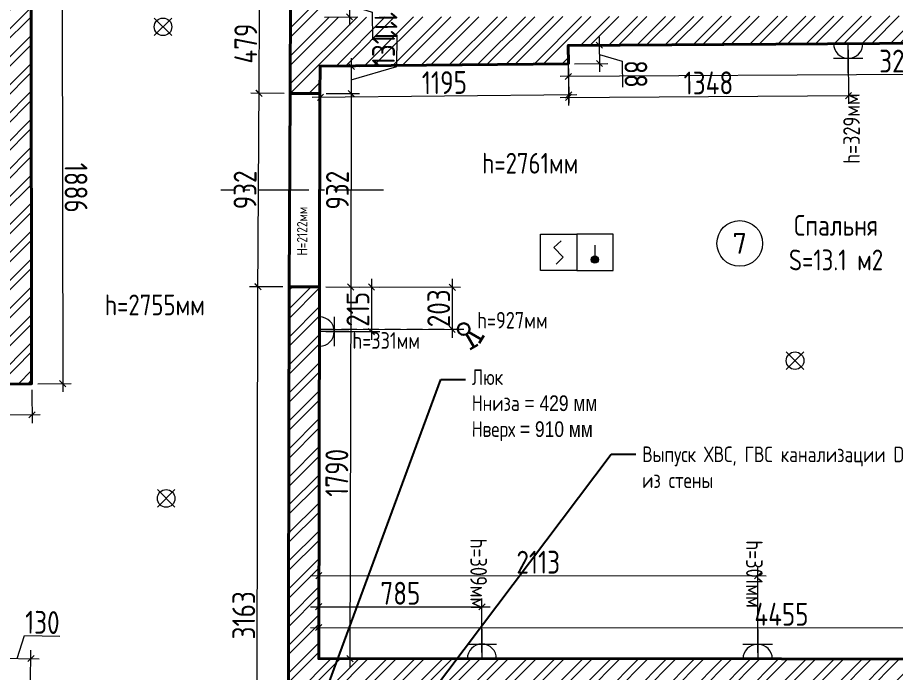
# Model space of a CAD drawing. Header units: millimetres. Extents: x -416788 to 52048, y -598564 to -7233.
# Drawn here: x 28953 to 33179, y -14461 to -11307 of the extents above; entities that cross this region are included whole.
import ezdxf
from ezdxf import colors
from ezdxf.entities.mleader import LeaderData, LeaderLine
from ezdxf.enums import TextEntityAlignment as Align
from ezdxf.math import Vec2, Vec3

# ---------------------------------------------------------------- set-up
doc = ezdxf.new("R2010")
doc.units = ezdxf.units.MM
doc.set_wipeout_variables(frame=1)
doc.linetypes.add('GOST2.303 4', pattern=[7, 5, -2, 0])
doc.linetypes.add('GOST2.303 6', pattern=[12, 8, -1.5, 1, -1.5])
for name, color, linetype, lineweight in [('ВК_Текст', 170, 'Continuous', 0), ('К_Размерная', 3, 'Continuous', 0), ('К_Стены', 1, 'Continuous', 40), ('К_Текст высоты', 7, 'Continuous', 0), ('К_Текст_проемы', 109, 'Continuous', 0), ('К_тонкая', 84, 'Continuous', 13), ('К_штриховка', 84, 'Continuous', 13), ('ОВ_Текст', 41, 'Continuous', 0), ('СЛ_Устройства', 2, 'Continuous', 20), ('ЭО', 250, 'Continuous', 30), ('ЭО_Розетки', 11, 'Continuous', 9), ('ЭО_Текст', 11, 'Continuous', 0)]:
    doc.layers.add(name, color=color, linetype=linetype, lineweight=lineweight)
doc.layers.add('Контур_помещения', color=201, linetype='Continuous', lineweight=15, plot=False)
doc.layers.add('ЭО_метки', color=11, linetype='GOST2.303 4', lineweight=0, plot=False)
doc.styles.add('M 50', font='isocpeur.ttf', dxfattribs={"width": 0.8})
doc.dimstyles.new('M 50', dxfattribs={"dimscale": 0, "dimtxt": 110, "dimasz": 30, "dimexe": 40, "dimexo": 30, "dimgap": 10, "dimtad": 1, "dimdec": 0, "dimrnd": 1, "dimzin": 4, "dimdsep": 46, "dimtxsty": 'M 50', "dimblk": 'OBLIQUE', "dimcen": 50, "dimdle": 40, "dimadec": 0, "dimazin": 1, "dimtfac": 1, "dimtdec": 0, "dimtmove": 1, "dimatfit": 2, "dimfxl": 1, "dimtolj": 1, "dimtzin": 0, "dimlwd": -1, "dimlwe": -1, "dimarcsym": 0})

# ---------------------------------------------------------------- blocks, each defined once
blk = doc.blocks.new('A$C113549C5')
at = {"layer": 'СЛ_Устройства'}
blk.add_lwpolyline([(175, 175), (175, -175), (-175, -175), (-175, 175)], close=True, dxfattribs=at)
at = {"layer": 'СЛ_Устройства', "ltscale": 100}
blk.add_lwpolyline([(26.9, 112), (-45.3, 45.3), (45.3, -45.3), (-24, -114.6)], dxfattribs=at)
blk = doc.blocks.new('A$C48AE236B')
at = {"ltscale": 100}
blk.add_wipeout([(-175, 175), (175, 175), (175, -175), (-175, -175)], dxfattribs=at).dxf.layer = 'СЛ_Устройства'
at = {"layer": 'СЛ_Устройства', "ltscale": 100}
h = blk.add_hatch(color=256, dxfattribs=at)
h.dxf.hatch_style = 1
h.paths.add_polyline_path([(-35, -70, 1), (35, -70, 1)])
for p, q in [((-175, 175), (-175, -175)), ((175, 175), (-175, 175)), ((175, -175), (175, 175)), ((0, 70), (0, -70)), ((-175, -175), (175, -175))]:
    blk.add_line(p, q, dxfattribs=at)
blk.add_circle((0, -70), 35, dxfattribs=at)
blk = doc.blocks.new('A$Cf3fd4786')
at = {"layer": 'ЭО_Розетки', "ltscale": 100}
for p, q in [((-42.4, 42.3), (42.3, -42.4)), ((42.3, 42.3), (-42.4, -42.4))]:
    blk.add_line(p, q, dxfattribs=at)
blk.add_circle((0, 0), 42.3, dxfattribs=at)
blk = doc.blocks.new('_Oblique')
at = {"color": 0, "linetype": 'ByBlock', "lineweight": -2}
blk.add_line((-0.5, -0.5), (0.5, 0.5), dxfattribs=at)
blk = doc.blocks.new('*D30')
at = {"layer": 'Defpoints', "color": 0, "ltscale": 100, "transparency": 16777216}
for p in [(30400.1, -11193.6), (30400.9, -11305), (30550.9, -11304)]:
    blk.add_point(p, dxfattribs=at)
at = {"layer": 'К_Размерная', "color": 0, "ltscale": 100, "transparency": 16777216}
for p, q in [((30549.9, -11152.6), (30551.1, -11344)), ((30430.1, -11193.4), (30590.1, -11192.3)), ((30550.5, -11248.3), (30660.7, -11280.6)), ((30660.7, -11280.6), (30661.6, -11415)), ((30430.9, -11304.8), (30590.9, -11303.8))]:
    blk.add_line(p, q, dxfattribs=at)
at = {"layer": 'К_Размерная', "color": 0, "ltscale": 100, "transparency": 16777216, "xscale": 30, "yscale": 30, "zscale": 30}
for p, rotation in [((30550.1, -11192.6), 90.38012937732472), ((30550.9, -11304), 270.3801293773247)]:
    blk.add_blockref('_Oblique', p, dxfattribs=dict(at, rotation=rotation))
at = {"layer": 'К_Размерная', "color": 0, "ltscale": 100, "transparency": 16777216, "insert": (30726.2, -11347.3), "char_height": 110, "attachment_point": 5, "rotation": 270.3801, "style": 'M 50'}
blk.add_mtext('\\A1;111', dxfattribs=at)
blk = doc.blocks.new('*D35')
at = {"layer": 'Defpoints', "color": 0, "ltscale": 100, "transparency": 16777216}
for p in [(31603.8, -11441.2), (34852, -11421.5), (31604.7, -11591.2)]:
    blk.add_point(p, dxfattribs=at)
at = {"layer": 'К_Размерная', "color": 0, "ltscale": 100, "transparency": 16777216}
for p, q in [((34852.2, -11451.5), (34853.1, -11611.5)), ((31604, -11471.2), (31605, -11631.2)), ((34892.9, -11571.3), (31564.7, -11591.4))]:
    blk.add_line(p, q, dxfattribs=at)
at = {"layer": 'К_Размерная', "color": 0, "ltscale": 100, "transparency": 16777216, "xscale": 30, "yscale": 30, "zscale": 30}
for p, rotation in [((31604.7, -11591.2), 180.3470067028111), ((34852.9, -11571.5), 0.3470067028110613)]:
    blk.add_blockref('_Oblique', p, dxfattribs=dict(at, rotation=rotation))
at = {"layer": 'К_Размерная', "color": 0, "ltscale": 100, "transparency": 16777216, "insert": (33228.4, -11516.4), "char_height": 110, "attachment_point": 5, "rotation": 0.347, "style": 'M 50'}
blk.add_mtext('\\A1;3248', dxfattribs=at)
blk = doc.blocks.new('*D36')
at = {"layer": 'Defpoints', "color": 0, "ltscale": 100, "transparency": 16777216}
for p in [(31603.8, -11441.2), (31604.4, -11529.6), (31754.4, -11528.7)]:
    blk.add_point(p, dxfattribs=at)
at = {"layer": 'К_Размерная', "color": 0, "ltscale": 100, "transparency": 16777216}
for p, q in [((31753.6, -11400.3), (31754.6, -11568.7)), ((31633.8, -11441), (31793.8, -11440)), ((31754.1, -11484.5), (31864.3, -11516.8)), ((31634.4, -11529.4), (31794.4, -11528.5)), ((31864.3, -11516.8), (31865.1, -11642.4))]:
    blk.add_line(p, q, dxfattribs=at)
at = {"layer": 'К_Размерная', "color": 0, "ltscale": 100, "transparency": 16777216, "xscale": 30, "yscale": 30, "zscale": 30}
for p, rotation in [((31753.8, -11440.3), 90.34700670281198), ((31754.4, -11528.7), 270.3470067028119)]:
    blk.add_blockref('_Oblique', p, dxfattribs=dict(at, rotation=rotation))
at = {"layer": 'К_Размерная', "color": 0, "ltscale": 100, "transparency": 16777216, "insert": (31929.7, -11579.2), "char_height": 110, "attachment_point": 5, "rotation": 270.347, "style": 'M 50'}
blk.add_mtext('\\A1;88', dxfattribs=at)
blk = doc.blocks.new('*D37')
at = {"layer": 'Defpoints', "color": 0, "ltscale": 100, "transparency": 16777216}
for p in [(31604.4, -11529.6), (30409.4, -11541.3), (30410.9, -11691.3)]:
    blk.add_point(p, dxfattribs=at)
at = {"layer": 'К_Размерная', "color": 0, "ltscale": 100, "transparency": 16777216}
for p, q in [((30409.7, -11571.3), (30411.3, -11731.3)), ((31604.7, -11559.6), (31606.2, -11719.6)), ((31645.8, -11679.2), (30370.9, -11691.7))]:
    blk.add_line(p, q, dxfattribs=at)
at = {"layer": 'К_Размерная', "color": 0, "ltscale": 100, "transparency": 16777216, "xscale": 30, "yscale": 30, "zscale": 30}
for p, rotation in [((31605.8, -11679.6), 0.5594931546965843), ((30410.9, -11691.3), 180.5594931546966)]:
    blk.add_blockref('_Oblique', p, dxfattribs=dict(at, rotation=rotation))
at = {"layer": 'К_Размерная', "color": 0, "ltscale": 100, "transparency": 16777216, "insert": (31007.7, -11620.5), "char_height": 110, "attachment_point": 5, "rotation": 0.5595, "style": 'M 50'}
blk.add_mtext('\\A1;1195', dxfattribs=at)
blk = doc.blocks.new('*D38')
at = {"layer": 'Defpoints', "color": 0, "ltscale": 100, "transparency": 16777216}
for p in [(30409.4, -11541.3), (30408.7, -11672.4), (30558.7, -11673.2)]:
    blk.add_point(p, dxfattribs=at)
at = {"layer": 'К_Размерная', "color": 0, "ltscale": 100, "transparency": 16777216}
for p, q in [((30779.4, -11542.9), (30780.3, -11390.9)), ((30559.6, -11502.1), (30558.5, -11713.2)), ((30439.4, -11541.5), (30599.4, -11542.4)), ((30559, -11607.7), (30779.4, -11542.9)), ((30438.7, -11672.6), (30598.7, -11673.5))]:
    blk.add_line(p, q, dxfattribs=at)
at = {"layer": 'К_Размерная', "color": 0, "ltscale": 100, "transparency": 16777216, "xscale": 30, "yscale": 30, "zscale": 30}
for p, rotation in [((30559.4, -11542.1), 89.68027219812305), ((30558.7, -11673.2), 269.680272198123)]:
    blk.add_blockref('_Oblique', p, dxfattribs=dict(at, rotation=rotation))
at = {"layer": 'К_Размерная', "color": 0, "ltscale": 100, "transparency": 16777216, "insert": (30714.8, -11466.6), "char_height": 110, "attachment_point": 5, "rotation": 89.6803, "style": 'M 50'}
blk.add_mtext('\\A1;131', dxfattribs=at)
blk = doc.blocks.new('*D39')
at = {"layer": 'Defpoints', "color": 0, "ltscale": 100, "transparency": 16777216}
for p in [(30408.7, -11672.4), (30406.9, -12604.4), (30556.9, -12604.7)]:
    blk.add_point(p, dxfattribs=at)
at = {"layer": 'К_Размерная', "color": 0, "ltscale": 100, "transparency": 16777216}
for p, q in [((30558.8, -11632.7), (30556.8, -12644.7)), ((30438.7, -11672.5), (30598.7, -11672.8)), ((30436.9, -12604.5), (30596.9, -12604.8))]:
    blk.add_line(p, q, dxfattribs=at)
at = {"layer": 'К_Размерная', "color": 0, "ltscale": 100, "transparency": 16777216, "xscale": 30, "yscale": 30, "zscale": 30}
for p, rotation in [((30558.7, -11672.7), 89.89192365010689), ((30556.9, -12604.7), 269.8919236501069)]:
    blk.add_blockref('_Oblique', p, dxfattribs=dict(at, rotation=rotation))
at = {"layer": 'К_Размерная', "color": 0, "ltscale": 100, "transparency": 16777216, "insert": (30492.8, -12138.6), "char_height": 110, "attachment_point": 5, "rotation": 89.8919, "style": 'M 50'}
blk.add_mtext('\\A1;932', dxfattribs=at)
blk = doc.blocks.new('*D40')
at = {"layer": 'Defpoints', "color": 0, "ltscale": 100, "transparency": 16777216}
for p in [(30406.9, -12604.4), (30402.8, -14394.4), (30552.8, -14394.8)]:
    blk.add_point(p, dxfattribs=at)
at = {"layer": 'К_Размерная', "color": 0, "ltscale": 100, "transparency": 16777216}
for p, q in [((30557, -12564.7), (30552.7, -14434.8)), ((30436.9, -12604.5), (30596.9, -12604.8)), ((30432.8, -14394.5), (30592.8, -14394.9))]:
    blk.add_line(p, q, dxfattribs=at)
at = {"layer": 'К_Размерная', "color": 0, "ltscale": 100, "transparency": 16777216, "xscale": 30, "yscale": 30, "zscale": 30}
for p, rotation in [((30556.9, -12604.7), 89.86674949065315), ((30552.8, -14394.8), 269.8667494906532)]:
    blk.add_blockref('_Oblique', p, dxfattribs=dict(at, rotation=rotation))
at = {"layer": 'К_Размерная', "color": 0, "ltscale": 100, "transparency": 16777216, "insert": (30489.8, -13499.6), "char_height": 110, "attachment_point": 5, "rotation": 89.8667, "style": 'M 50'}
blk.add_mtext('\\A1;1790', dxfattribs=at)
blk = doc.blocks.new('*D41')
at = {"layer": 'Defpoints', "color": 0, "ltscale": 100, "transparency": 16777216}
for p in [(34858, -14247), (30402.8, -14394.4), (34857.9, -14397)]:
    blk.add_point(p, dxfattribs=at)
at = {"layer": 'К_Размерная', "color": 0, "ltscale": 100, "transparency": 16777216}
for p, q in [((30402.8, -14364.4), (30402.9, -14204.4)), ((34857.9, -14367), (34858, -14207)), ((30362.8, -14244.4), (34898, -14247))]:
    blk.add_line(p, q, dxfattribs=at)
at = {"layer": 'К_Размерная', "color": 0, "ltscale": 100, "transparency": 16777216, "xscale": 30, "yscale": 30, "zscale": 30}
for p, rotation in [((30402.8, -14244.4), 179.9669555849289), ((34858, -14247), 359.9669555849289)]:
    blk.add_blockref('_Oblique', p, dxfattribs=dict(at, rotation=rotation))
at = {"layer": 'К_Размерная', "color": 0, "ltscale": 100, "transparency": 16777216, "insert": (32630.5, -14180.7), "char_height": 110, "attachment_point": 5, "rotation": 359.967, "style": 'M 50'}
blk.add_mtext('\\A1;4455', dxfattribs=at)
blk = doc.blocks.new('*D81')
at = {"layer": 'Defpoints', "color": 0, "ltscale": 100, "transparency": 16777216}
for p in [(30115.6, -11671.5), (30265.6, -11672.4), (30260.1, -12604.4)]:
    blk.add_point(p, dxfattribs=at)
at = {"layer": 'К_Размерная', "color": 0, "ltscale": 100, "transparency": 16777216}
for p, q in [((30109.9, -12643.5), (30115.8, -11631.5)), ((30235.6, -11672.2), (30075.6, -11671.3)), ((30230.1, -12604.2), (30070.1, -12603.3))]:
    blk.add_line(p, q, dxfattribs=at)
at = {"layer": 'К_Размерная', "color": 0, "ltscale": 100, "transparency": 16777216, "xscale": 30, "yscale": 30, "zscale": 30}
for p, rotation in [((30115.6, -11671.5), 89.66458794822674), ((30110.1, -12603.5), 269.6645879482267)]:
    blk.add_blockref('_Oblique', p, dxfattribs=dict(at, rotation=rotation))
at = {"layer": 'К_Размерная', "color": 0, "ltscale": 100, "transparency": 16777216, "insert": (30047.8, -12137.1), "char_height": 110, "attachment_point": 5, "rotation": 89.6646, "style": 'M 50'}
blk.add_mtext('\\A1;932', dxfattribs=at)
blk = doc.blocks.new('*D82')
at = {"layer": 'Defpoints', "color": 0, "ltscale": 100, "transparency": 16777216}
for p in [(30117, -11193.1), (30267, -11193.6), (30265.6, -11672.4)]:
    blk.add_point(p, dxfattribs=at)
at = {"layer": 'К_Размерная', "color": 0, "ltscale": 100, "transparency": 16777216}
for p, q in [((30115.5, -11712), (30117.1, -11153.1)), ((30237, -11193.5), (30077, -11193)), ((30235.6, -11672.3), (30075.6, -11671.8))]:
    blk.add_line(p, q, dxfattribs=at)
at = {"layer": 'К_Размерная', "color": 0, "ltscale": 100, "transparency": 16777216, "xscale": 30, "yscale": 30, "zscale": 30}
for p, rotation in [((30117, -11193.1), 89.83142726884117), ((30115.6, -11672), 269.8314272688412)]:
    blk.add_blockref('_Oblique', p, dxfattribs=dict(at, rotation=rotation))
at = {"layer": 'К_Размерная', "color": 0, "ltscale": 100, "transparency": 16777216, "insert": (30051.3, -11432.4), "char_height": 110, "attachment_point": 5, "rotation": 89.8314, "style": 'M 50'}
blk.add_mtext('\\A1;479', dxfattribs=at)
blk = doc.blocks.new('*D90')
at = {"layer": 'Defpoints', "color": 0, "ltscale": 100, "transparency": 16777216}
for p in [(29017.7, -11184), (29020.4, -13070.3), (29170.4, -13070.1)]:
    blk.add_point(p, dxfattribs=at)
at = {"layer": 'К_Размерная', "color": 0, "ltscale": 100, "transparency": 16777216}
for p, q in [((29167.7, -11143.8), (29170.5, -13110.1)), ((29047.7, -11184), (29207.7, -11183.8)), ((29050.4, -13070.3), (29210.4, -13070.1))]:
    blk.add_line(p, q, dxfattribs=at)
at = {"layer": 'К_Размерная', "color": 0, "ltscale": 100, "transparency": 16777216, "xscale": 30, "yscale": 30, "zscale": 30}
for p, rotation in [((29167.7, -11183.8), 90.08085937681776), ((29170.4, -13070.1), 270.0808593768177)]:
    blk.add_blockref('_Oblique', p, dxfattribs=dict(at, rotation=rotation))
at = {"layer": 'К_Размерная', "color": 0, "ltscale": 100, "transparency": 16777216, "insert": (29234.1, -12126.9), "char_height": 110, "attachment_point": 5, "rotation": 270.0809, "style": 'M 50'}
blk.add_mtext('\\A1;1886', dxfattribs=at)
blk = doc.blocks.new('*D91')
at = {"layer": 'Defpoints', "color": 0, "ltscale": 100, "transparency": 16777216}
for p in [(28142.4, -13080), (29020.4, -13070.3), (28144, -13230)]:
    blk.add_point(p, dxfattribs=at)
at = {"layer": 'К_Размерная', "color": 0, "ltscale": 100, "transparency": 16777216}
for p, q in [((29020.7, -13100.3), (29022.5, -13260.3)), ((28142.7, -13110), (28144.5, -13270)), ((29062.1, -13219.9), (28104, -13230.4))]:
    blk.add_line(p, q, dxfattribs=at)
at = {"layer": 'К_Размерная', "color": 0, "ltscale": 100, "transparency": 16777216, "xscale": 30, "yscale": 30, "zscale": 30}
for p, rotation in [((28144, -13230), 180.6310951276206), ((29022.1, -13220.3), 0.6310951276207177)]:
    blk.add_blockref('_Oblique', p, dxfattribs=dict(at, rotation=rotation))
at = {"layer": 'К_Размерная', "color": 0, "ltscale": 100, "transparency": 16777216, "insert": (28582.3, -13160.2), "char_height": 110, "attachment_point": 5, "rotation": 0.6311, "style": 'M 50'}
blk.add_mtext('\\A1;878', dxfattribs=at)
blk = doc.blocks.new('*D99')
at = {"layer": 'Defpoints', "color": 0, "ltscale": 100, "transparency": 16777216}
for p in [(29016.8, -14394.1), (28884.1, -14542.1), (29014.6, -14544.1)]:
    blk.add_point(p, dxfattribs=at)
at = {"layer": 'К_Размерная', "color": 0, "ltscale": 100, "transparency": 16777216}
for p, q in [((28951.6, -14393.1), (28986.2, -14283.6)), ((28986.2, -14283.6), (29155.8, -14286.1)), ((28884.6, -14512.1), (28886.9, -14352.2)), ((29015, -14514.1), (29017.4, -14354.1)), ((28846.4, -14391.6), (29056.8, -14394.7))]:
    blk.add_line(p, q, dxfattribs=at)
at = {"layer": 'К_Размерная', "color": 0, "ltscale": 100, "transparency": 16777216, "xscale": 30, "yscale": 30, "zscale": 30}
for p, rotation in [((28886.4, -14392.1), 179.1496924589538), ((29016.8, -14394.1), 359.1496924589538)]:
    blk.add_blockref('_Oblique', p, dxfattribs=dict(at, rotation=rotation))
at = {"layer": 'К_Размерная', "color": 0, "ltscale": 100, "transparency": 16777216, "insert": (29072, -14219.9), "char_height": 110, "attachment_point": 5, "rotation": 359.1497, "style": 'M 50'}
blk.add_mtext('\\A1;130', dxfattribs=at)
blk = doc.blocks.new('*D109')
at = {"layer": 'Defpoints', "color": 0, "ltscale": 100, "transparency": 16777216}
for p in [(30110.1, -12604.1), (30260.1, -12604.4), (30253.4, -15767.8)]:
    blk.add_point(p, dxfattribs=at)
at = {"layer": 'К_Размерная', "color": 0, "ltscale": 100, "transparency": 16777216}
for p, q in [((30103.3, -15807.5), (30110.2, -12564.1)), ((30230.1, -12604.3), (30070.1, -12604)), ((30223.4, -15767.8), (30063.4, -15767.4))]:
    blk.add_line(p, q, dxfattribs=at)
at = {"layer": 'К_Размерная', "color": 0, "ltscale": 100, "transparency": 16777216, "xscale": 30, "yscale": 30, "zscale": 30}
for p, rotation in [((30110.1, -12604.1), 89.87766965231056), ((30103.4, -15767.5), 269.8776696523105)]:
    blk.add_blockref('_Oblique', p, dxfattribs=dict(at, rotation=rotation))
at = {"layer": 'К_Размерная', "color": 0, "ltscale": 100, "transparency": 16777216, "insert": (30041.7, -14185.7), "char_height": 110, "attachment_point": 5, "rotation": 89.8777, "style": 'M 50'}
blk.add_mtext('\\A1;3163', dxfattribs=at)
blk = doc.blocks.new('*D153')
at = {"layer": 'Defpoints', "color": 0, "ltscale": 100, "transparency": 16777216}
for p in [(30406.9, -12604.4), (30406.5, -12807.5), (31045.1, -12809)]:
    blk.add_point(p, dxfattribs=at)
at = {"layer": 'ЭО_Текст', "color": 0, "ltscale": 100, "transparency": 16777216}
for p, q in [((31045.6, -12565.9), (31045, -12849)), ((30436.9, -12604.5), (31085.5, -12606)), ((30436.5, -12807.6), (31085.1, -12809.1))]:
    blk.add_line(p, q, dxfattribs=at)
at = {"layer": 'ЭО_Текст', "color": 0, "ltscale": 100, "transparency": 16777216, "xscale": 30, "yscale": 30, "zscale": 30}
for p, rotation in [((31045.5, -12605.9), 89.86674949065272), ((31045.1, -12809), 269.8667494906528)]:
    blk.add_blockref('_Oblique', p, dxfattribs=dict(at, rotation=rotation))
at = {"layer": 'ЭО_Текст', "color": 0, "ltscale": 100, "transparency": 16777216, "insert": (30980.3, -12707.3), "char_height": 110, "attachment_point": 5, "rotation": 89.8667, "style": 'M 50'}
blk.add_mtext('\\A1;203', dxfattribs=at)
blk = doc.blocks.new('*D154')
at = {"layer": 'Defpoints', "color": 0, "ltscale": 100, "transparency": 16777216}
for p in [(30406.9, -12604.4), (30406.4, -12819.2), (30656.1, -12819.7)]:
    blk.add_point(p, dxfattribs=at)
at = {"layer": 'ЭО_Текст', "color": 0, "ltscale": 100, "transparency": 16777216}
for p, q in [((30656.7, -12565), (30656, -12859.7)), ((30436.9, -12604.5), (30696.6, -12605.1)), ((30436.4, -12819.2), (30696.1, -12819.8))]:
    blk.add_line(p, q, dxfattribs=at)
at = {"layer": 'ЭО_Текст', "color": 0, "ltscale": 100, "transparency": 16777216, "xscale": 30, "yscale": 30, "zscale": 30}
for p, rotation in [((30656.6, -12605), 89.86674949065308), ((30656.1, -12819.7), 269.866749490653)]:
    blk.add_blockref('_Oblique', p, dxfattribs=dict(at, rotation=rotation))
at = {"layer": 'ЭО_Текст', "color": 0, "ltscale": 100, "transparency": 16777216, "insert": (30591.3, -12712.2), "char_height": 110, "attachment_point": 5, "rotation": 89.8667, "style": 'M 50'}
blk.add_mtext('\\A1;215', dxfattribs=at)
blk = doc.blocks.new('*D157')
at = {"layer": 'Defpoints', "color": 0, "ltscale": 100, "transparency": 16777216}
for p in [(31603.8, -11441.2), (32951.4, -11433), (32952.9, -11683)]:
    blk.add_point(p, dxfattribs=at)
at = {"layer": 'ЭО_Текст', "color": 0, "ltscale": 100, "transparency": 16777216}
for p, q in [((31604, -11471.2), (31605.6, -11731.2)), ((32951.6, -11463), (32953.2, -11723)), ((31565.3, -11691.4), (32992.9, -11682.8))]:
    blk.add_line(p, q, dxfattribs=at)
at = {"layer": 'ЭО_Текст', "color": 0, "ltscale": 100, "transparency": 16777216, "xscale": 30, "yscale": 30, "zscale": 30}
for p, rotation in [((31605.3, -11691.2), 180.3470067028111), ((32952.9, -11683), 0.3470067028110962)]:
    blk.add_blockref('_Oblique', p, dxfattribs=dict(at, rotation=rotation))
at = {"layer": 'ЭО_Текст', "color": 0, "ltscale": 100, "transparency": 16777216, "insert": (32278.8, -11622.1), "char_height": 110, "attachment_point": 5, "rotation": 0.347, "style": 'M 50'}
blk.add_mtext('\\A1;1348', dxfattribs=at)
blk = doc.blocks.new('*D159')
at = {"layer": 'Defpoints', "color": 0, "ltscale": 100, "transparency": 16777216}
for p in [(31188.4, -14144.9), (30402.8, -14394.4), (31188.2, -14394.9)]:
    blk.add_point(p, dxfattribs=at)
at = {"layer": 'ЭО_Текст', "color": 0, "ltscale": 100, "transparency": 16777216}
for p, q in [((30402.8, -14364.4), (30402.9, -14104.4)), ((31188.2, -14364.9), (31188.4, -14104.9)), ((30362.9, -14144.4), (31228.4, -14144.9))]:
    blk.add_line(p, q, dxfattribs=at)
at = {"layer": 'ЭО_Текст', "color": 0, "ltscale": 100, "transparency": 16777216, "xscale": 30, "yscale": 30, "zscale": 30}
for p, rotation in [((30402.9, -14144.4), 179.9669555849289), ((31188.4, -14144.9), 359.9669555849289)]:
    blk.add_blockref('_Oblique', p, dxfattribs=dict(at, rotation=rotation))
at = {"layer": 'ЭО_Текст', "color": 0, "ltscale": 100, "transparency": 16777216, "insert": (30795.7, -14079.7), "char_height": 110, "attachment_point": 5, "rotation": 359.967, "style": 'M 50'}
blk.add_mtext('\\A1;785', dxfattribs=at)
blk = doc.blocks.new('*D160')
at = {"layer": 'Defpoints', "color": 0, "ltscale": 100, "transparency": 16777216}
for p in [(32516.1, -13995.7), (30402.8, -14394.4), (32515.8, -14395.7)]:
    blk.add_point(p, dxfattribs=at)
at = {"layer": 'ЭО_Текст', "color": 0, "ltscale": 100, "transparency": 16777216}
for p, q in [((30402.8, -14364.4), (30403, -13954.4)), ((32515.9, -14365.7), (32516.1, -13955.7)), ((30363, -13994.4), (32556.1, -13995.7))]:
    blk.add_line(p, q, dxfattribs=at)
at = {"layer": 'ЭО_Текст', "color": 0, "ltscale": 100, "transparency": 16777216, "xscale": 30, "yscale": 30, "zscale": 30}
for p, rotation in [((30403, -13994.4), 179.9669555849289), ((32516.1, -13995.7), 359.9669555849289)]:
    blk.add_blockref('_Oblique', p, dxfattribs=dict(at, rotation=rotation))
at = {"layer": 'ЭО_Текст', "color": 0, "ltscale": 100, "transparency": 16777216, "insert": (31459.6, -13930.1), "char_height": 110, "attachment_point": 5, "rotation": 359.967, "style": 'M 50'}
blk.add_mtext('\\A1;2113', dxfattribs=at)
blk = doc.blocks.new('UDV_Розетки_ГОСТ_21.210_СУ.IP20.двухполюсная.с.защ.контактом_12')
at = {"color": 0}
for p, q in [((0, -70.8), (0, 0)), ((70.8, -70.8), (-70.8, -70.8)), ((0, -141.6), (0, -70.8))]:
    blk.add_line(p, q, dxfattribs=at)
blk.add_lwpolyline([(70.8, 0), (-70.8, 0, 1)], format="xyb", close=True, dxfattribs=at)
blk = doc.blocks.new('UDV_UDV_Розетки_ГОСТ_21.210_СУ.IP20.двухполюсная.с.защ.контактом_2_NO_VISIBILITY')
at = {"color": 0}
for p, q in [((70.8, 70.8), (70.8, -70.8)), ((70.8, 0), (0, 0)), ((141.6, 0), (70.8, 0))]:
    blk.add_line(p, q, dxfattribs=at)
blk.add_lwpolyline([(0, 70.8), (0, -70.8, 1)], format="xyb", close=True, dxfattribs=at)
blk = doc.blocks.new('UDV_UDV_Розетки_ГОСТ_21.210_СУ.IP20.двухполюсная.с.защ.контактом_3_NO_VISIBILITY')
at = {"color": 0}
for p, q in [((0, 141.6), (0, 70.8)), ((-70.8, 70.8), (70.8, 70.8)), ((0, 70.8), (0, 0))]:
    blk.add_line(p, q, dxfattribs=at)
blk.add_lwpolyline([(-70.8, 0), (70.8, 0, 1)], format="xyb", close=True, dxfattribs=at)
blk = doc.blocks.new('UDV_UDV_Выключатели_ГОСТ_21.210_СУ.IP20.однополюсный_сдвоенный_NO_VISIBILITY')
at = {"layer": 'ЭО', "color": 0}
for p, q in [((14.1, -24.5), (49.4, -85.6)), ((24.5, -14.1), (85.6, -49.4)), ((96.2, -31.1), (75, -67.7)), ((67.7, -75), (31.1, -96.2))]:
    blk.add_line(p, q, dxfattribs=at)
blk.add_circle((0, 0), 28.2, dxfattribs=at)
blk.add_circle((0, 0), 28.2, dxfattribs=at)

msp = doc.modelspace()

# ---------------------------------------------------------------- hatches: boundary and pattern name
at = {"layer": 'К_штриховка', "ltscale": 100}
h = msp.add_hatch(dxfattribs=at)
h.set_pattern_fill('ANSI32', color=256, scale=10)
h.paths.add_polyline_path([(35262.3, -8047.4), (30410.5, -8033.7), (26192.2, -8036), (26193.9, -13178.7), (26268.3, -13178.7), (26268.3, -13207.4), (26435.8, -13188.2), (26434.7, -13101.1), (27433.4, -13086.8), (27433.4, -12957.6), (26644.4, -12961), (26637.3, -12176.1), (26507.3, -12177.3), (26514.4, -12962.1), (26384.4, -12963.3), (26371.6, -11536.1), (26501.6, -11535), (26505.5, -11975.7), (26635.5, -11974.5), (26631.6, -11533.8), (27467.8, -11513.1), (27467.6, -11445.9), (28888.3, -11442), (28886.4, -12947.4), (28142.4, -12952.8), (28142.4, -13080), (29020.4, -13070.3), (29017.7, -11184), (28867.3, -11184), (28868.3, -11302.1), (26636.5, -11309.3), (26637.5, -10847.4), (26507.5, -10847.1), (26506.5, -11309), (26376.5, -11308.8), (26382.8, -8260.2), (26512.8, -8260.5), (26507.9, -10646.8), (26637.9, -10647.1), (26642.8, -8260.8), (28874.9, -8247.3), (28872.3, -10264), (29003.3, -10264), (29003.5, -10126.9), (29184, -10127.8), (29184, -9992.6), (29012.2, -9993.1), (29014.4, -8238.1), (30269.4, -8244.9), (30267.2, -9989.9), (29990, -9990.6), (29990, -10130.4), (30268.2, -10130.9), (30267.7, -10263.6), (30402.7, -10263.6), (30409.9, -8258.7), (34861.1, -8271.3), (34857.5, -8805.8), (35058.2, -8835.2), (35262.3, -8835.3)])
h = msp.add_hatch(dxfattribs=at)
h.set_pattern_fill('ANSI32', color=256, scale=10)
h.paths.add_polyline_path([(35262.5, -10921.9), (35056.6, -10921.7), (34852.7, -10957.6), (34853.4, -11296.2), (30400.9, -11305), (30400.1, -11193.6), (30267, -11193.6), (30265.6, -11672.4), (30408.7, -11672.4), (30409.4, -11541.3), (31604.4, -11529.6), (31603.8, -11441.2), (34852, -11421.5), (34854, -12232.9), (35059, -12265.2), (35262.6, -12265.3)])
h = msp.add_hatch(dxfattribs=at)
h.set_pattern_fill('ANSI32', color=256, scale=10)
h.paths.add_polyline_path([(35262.7, -13918.3), (35058.4, -13918.2), (34860.2, -13959.2), (34857.9, -14397), (30402.8, -14394.4), (30406.9, -12604.4), (30260.1, -12604.4), (30255.8, -14600.9), (30799.4, -14601.7), (34858.1, -14607.2), (34858, -15227.7), (35067.8, -15254.5), (35262.8, -15254.1)])

# ---------------------------------------------------------------- linework, layer by layer
at = {"layer": 'К_Стены', "ltscale": 100}
msp.add_line((30408.7, -11672.4), (30265.6, -11672.4), dxfattribs=at)
for points in [[(30253.4, -15767.8), (30260.1, -12604.4), (30265.6, -11672.4), (30267, -11193.6), (30267.7, -10263.6), (30268.2, -10130.9), (29990, -10130.4), (29184, -10127.8), (29003.5, -10126.9), (29003.3, -10264), (29017.7, -11184), (29020.4, -13070.3), (28142.4, -13080), (27433.4, -13086.8), (26434.7, -13101.1), (26435.8, -13188.2), (26427.6, -14302.2), (26420.1, -15213.5)], [(30406.9, -12604.4), (30260.1, -12604.4)]]:
    msp.add_lwpolyline(points, dxfattribs=at)
msp.add_lwpolyline([(30406.9, -12604.4), (30408.7, -11672.4), (30409.4, -11541.3), (31604.4, -11529.6), (31603.8, -11441.2), (34852, -11421.5), (34854, -12232.9), (34860.2, -13959.2), (34857.9, -14397), (30402.8, -14394.4)], close=True, dxfattribs=at)
at = {"layer": 'К_Текст высоты', "ltscale": 100}
msp.add_circle((32429.6, -12394.9), 110, dxfattribs=at)
at = {"layer": 'К_тонкая', "linetype": 'GOST2.303 6', "ltscale": 30}
msp.add_line((30715.2, -12138.4), (29930.9, -12138.4), dxfattribs=at)
at = {"layer": 'Контур_помещения', "ltscale": 100}
msp.add_lwpolyline([(30253.4, -15767.8), (30260.1, -12604.4), (30265.6, -11672.4), (30267, -11193.6), (30267.7, -10263.6), (30268.2, -10130.9), (29990, -10130.4), (29184, -10127.8), (29003.5, -10126.9), (29003.3, -10264), (29017.7, -11184), (29020.4, -13070.3), (28142.4, -13080), (27433.4, -13086.8), (26434.7, -13101.1), (26435.8, -13188.2), (26427.6, -14302.2), (26420.1, -15213.5)], dxfattribs=at)
at = {"layer": 'ЭО_метки', "ltscale": 15}
msp.add_line((30406.5, -12807.6), (31100.6, -12807.6), dxfattribs=at)

# ---------------------------------------------------------------- block references
at = {"layer": 'СЛ_Устройства', "xscale": 0.5, "yscale": 0.5, "zscale": 0.5}
msp.add_blockref('A$C113549C5', (31557.2, -12437.9), dxfattribs=at)
at = {"layer": 'ЭО_Розетки', "ltscale": 100}
for name, p in [('A$Cf3fd4786', (29653.2, -11351.7)), ('UDV_Розетки_ГОСТ_21.210_СУ.IP20.двухполюсная.с.защ.контактом_12', (32951.9, -11433)), ('UDV_UDV_Розетки_ГОСТ_21.210_СУ.IP20.двухполюсная.с.защ.контактом_2_NO_VISIBILITY', (30406.4, -12819.3)), ('UDV_UDV_Выключатели_ГОСТ_21.210_СУ.IP20.однополюсный_сдвоенный_NO_VISIBILITY', (31100.6, -12807.6)), ('A$Cf3fd4786', (32696, -12959.6)), ('A$Cf3fd4786', (29668.2, -13622.9)), ('UDV_UDV_Розетки_ГОСТ_21.210_СУ.IP20.двухполюсная.с.защ.контактом_3_NO_VISIBILITY', (31188.2, -14394.9)), ('UDV_UDV_Розетки_ГОСТ_21.210_СУ.IP20.двухполюсная.с.защ.контактом_3_NO_VISIBILITY', (32515.9, -14395.7))]:
    msp.add_blockref(name, p, dxfattribs=at)

# ---------------------------------------------------------------- texts
at = {"layer": 'К_Текст высоты', "ltscale": 100, "style": 'M 50'}
msp.add_text('7', height=100, dxfattribs=at).set_placement((32429.6, -12394.9), align=Align.MIDDLE_CENTER)
at = {"layer": 'К_Текст высоты', "lineweight": 15, "char_height": 100, "attachment_point": 5, "style": 'M 50'}
for s, insert in [('h=2761мм', (31420.6, -12008.7)), ('h=2755мм', (29613.7, -12691.1))]:
    msp.add_mtext(s, dxfattribs=dict(at, insert=insert))
at = {"layer": 'К_Текст высоты', "insert": (32893.2, -12391.1), "char_height": 100, "width": 1200, "attachment_point": 5, "style": 'M 50'}
msp.add_mtext('Спальня\\PS=13.1 м\\S2;', dxfattribs=at)
at = {"layer": 'К_Текст_проемы', "lineweight": 15, "insert": (30323, -12335.6), "char_height": 50, "width": 544.589, "attachment_point": 5, "rotation": 89.8558, "style": 'M 50'}
msp.add_mtext('H=2122мм', dxfattribs=at)
at = {"layer": 'ЭО_Текст', "color": 1, "char_height": 80, "width": 598.261, "attachment_point": 5, "style": 'M 50'}
for s, insert, rotation in [('h=329мм', (32967.8, -11841.4), 90.0001), ('h=927мм', (31335, -12764.7), 0.0001), ('h=309мм', (31172.4, -13986.6), 270.0002), ('h=301мм', (32500, -13987.3), 270.0002)]:
    msp.add_mtext(s, dxfattribs=dict(at, insert=insert, rotation=rotation))
at = {"layer": 'ЭО_Текст', "color": 1, "insert": (30727.6, -12862.2), "char_height": 80, "width": 598.261, "attachment_point": 5, "style": 'M 50'}
msp.add_mtext('h=331мм', dxfattribs=at)

# ---------------------------------------------------------------- dimensions: what is measured, and where the dimension line sits
at = {"layer": 'К_Размерная', "ltscale": 100}
for p1, p2, picture, middle in [((29017.7, -11184), (29020.4, -13070.3), '*D90', (29234.1, -12126.9)), ((30265.6, -11672.4), (30267, -11193.6), '*D82', (30051.3, -11432.4)), ((30400.1, -11193.6), (30400.9, -11305), '*D30', (30725.8, -11290.1)), ((30409.4, -11541.3), (30408.7, -11672.4), '*D38', (30714.5, -11532.6)), ((31603.8, -11441.2), (31604.4, -11529.6), '*D36', (31929.4, -11526.4)), ((34852, -11421.5), (31603.8, -11441.2), '*D35', (33228.4, -11516.4)), ((31604.4, -11529.6), (30409.4, -11541.3), '*D37', (31007.7, -11620.5)), ((30260.1, -12604.4), (30265.6, -11672.4), '*D81', (30047.8, -12137.1)), ((30408.7, -11672.4), (30406.9, -12604.4), '*D39', (30492.8, -12138.6)), ((30253.4, -15767.8), (30260.1, -12604.4), '*D109', (30041.7, -14185.7)), ((30406.9, -12604.4), (30402.8, -14394.4), '*D40', (30489.8, -13499.6)), ((29020.4, -13070.3), (28142.4, -13080), '*D91', (28582.3, -13160.2)), ((30402.8, -14394.4), (34857.9, -14397), '*D41', (32630.5, -14180.7)), ((28884.1298, -14542.1328), (29014.5808, -14544.0689), '*D99', (28997.1736, -14218.7748))]:
    dim = msp.add_aligned_dim(p1=p1, p2=p2, distance=150, dimstyle='M 50', override={"dimscale": 1}, dxfattribs=at)
    dim.commit()
    dim.dimension.update_dxf_attribs({"geometry": picture, "text_midpoint": middle})
at = {"layer": 'ЭО_Текст', "ltscale": 100}
for p1, p2, distance, picture, middle in [((31603.8, -11441.2), (32951.4, -11433), -250, '*D157', (32278.8, -11622.1)), ((30406.9, -12604.4), (30406.4, -12819.2), 249.7, '*D154', (30591.3, -12712.2)), ((30406.9, -12604.4), (30406.5, -12807.5), 638.6, '*D153', (30980.3, -12707.3)), ((30402.8, -14394.4), (32515.8, -14395.7), 400, '*D160', (31459.6, -13930.1)), ((30402.8, -14394.4), (31188.2, -14394.9), 250, '*D159', (30795.7, -14079.7))]:
    dim = msp.add_aligned_dim(p1=p1, p2=p2, distance=distance, dimstyle='M 50', override={"dimscale": 1}, dxfattribs=at)
    dim.commit()
    dim.dimension.update_dxf_attribs({"geometry": picture, "text_midpoint": middle})

# ---------------------------------------------------------------- leaders
at = {"layer": 'ВК_Текст', "ltscale": 100}
ml = msp.add_multileader_mtext('Standard', dxfattribs=at)
ml.set_content('Люк\\PHниза{\\fArial|b0|i0|c204|p34; = 429 мм\\P}Hверх{\\fArial|b0|i0|c204|p34; = 910 мм}', color=256, style='M 50')
ml.set_leader_properties()
ml.build(insert=Vec2(0, 0))
ml.multileader.update_dxf_attribs({"arrow_head_size": 60, "scale": 15})
ctx = ml.context
ctx.base_point, ctx.scale, ctx.char_height, ctx.arrow_head_size, ctx.landing_gap_size, ctx.plane_origin, ctx.plane_x_axis, ctx.plane_y_axis = Vec3(31110, -13050.1), 15, 75, 60, 30, Vec3(28529.5, -8850.2), Vec3(1, -0.000835), Vec3(0.000835, 1)
notes = []
notes.append((ctx, [(1, (1, 1, 0), (30990, -13050), (1, -0.000835), 120, [(0, [(30315.3, -14880)], 0, [])])]))
ctx.mtext.insert, ctx.mtext.text_direction, ctx.mtext.rotation, ctx.mtext.width, ctx.mtext.defined_height, ctx.mtext.flow_direction = Vec3(31140, -13001.4), Vec3(1, -0.000835), 6.28235, 806.547, 324.7, 5
ml = msp.add_multileader_mtext('Standard', dxfattribs=at)
ml.set_content('Выпуск ХВС, ГВС канализации D50 мм \\Pиз стены', color=256, style='M 50')
ml.set_leader_properties()
ml.build(insert=Vec2(0, 0))
ml.multileader.update_dxf_attribs({"arrow_head_size": 60, "scale": 15})
ctx = ml.context
ctx.base_point, ctx.scale, ctx.char_height, ctx.arrow_head_size, ctx.landing_gap_size, ctx.plane_origin, ctx.plane_x_axis, ctx.plane_y_axis = Vec3(31930, -13410.1), 15, 75, 60, 30, Vec3(29099.7, -9192.9), Vec3(1, -0.000835), Vec3(0.000835, 1)
notes.append((ctx, [(1, (1, 1, 0), (31810, -13410), (1, -0.000835), 120, [(0, [(30910, -14605.5)], 0, [])])]))
ctx.mtext.insert, ctx.mtext.text_direction, ctx.mtext.rotation, ctx.mtext.width, ctx.mtext.defined_height, ctx.mtext.flow_direction = Vec3(31960, -13372.6), Vec3(1, -0.000835), 6.28235, 806.547, 324.7, 5
at = {"layer": 'ОВ_Текст', "ltscale": 100}
ml = msp.add_multileader_mtext('Standard', dxfattribs=at)
ml.set_content('Вентрешетка Hниза{\\fArial|b0|i0|c204|p34; = 2367 мм\\P}Hверх{\\fArial|b0|i0|c204|p34; = 2663 мм}', color=256, style='M 50')
ml.set_leader_properties()
ml.build(insert=Vec2(0, 0))
ml.multileader.update_dxf_attribs({"arrow_head_size": 80, "scale": 20})
ctx = ml.context
ctx.base_point, ctx.scale, ctx.char_height, ctx.arrow_head_size, ctx.landing_gap_size, ctx.plane_origin, ctx.plane_x_axis, ctx.plane_y_axis = Vec3(24678, -11797.5), 20, 100, 80, 40, Vec3(21725.6, -5004), Vec3(1, -0.000835), Vec3(0.000835, 1)
notes.append((ctx, [(0, (1, 1, 0), (25755.1, -11798.4), (-1, 0.000835), 160, [(0, [(26617.5, -12075)], 0, [])])]))
ctx.mtext.insert, ctx.mtext.text_direction, ctx.mtext.rotation, ctx.mtext.width, ctx.mtext.defined_height, ctx.mtext.flow_direction = Vec3(24718.1, -11732.5), Vec3(1, -0.000835), 6.28235, 871.271, 432.9, 5
for ctx, leaders in notes:
    for number, flags, end, landing, length, lines in leaders:
        leader = LeaderData()
        leader.index, (leader.has_last_leader_line, leader.has_dogleg_vector, leader.attachment_direction) = number, flags
        leader.last_leader_point, leader.dogleg_vector, leader.dogleg_length = Vec3(end), Vec3(landing), length
        for number, points, colour, breaks in lines:
            line = LeaderLine()
            line.index, line.vertices, line.color, line.breaks = number, Vec3.list(points), colors.encode_raw_color(colour), breaks
            leader.lines.append(line)
        ctx.leaders.append(leader)

# ---------------------------------------------------------------- next in the draw order: block references
at = {"layer": 'СЛ_Устройства', "xscale": 0.5, "yscale": 0.5, "zscale": 0.5}
msp.add_blockref('A$C48AE236B', (31732.2, -12437.9), dxfattribs=at)

# ---------------------------------------------------------------- next in the draw order: linework, layer by layer
at = {"layer": 'Контур_помещения', "ltscale": 100}
msp.add_lwpolyline([(34854, -12232.9), (34852, -11421.5), (31603.8, -11441.2), (31604.4, -11529.6), (30409.4, -11541.3), (30408.7, -11672.4), (30406.9, -12604.4), (30402.8, -14394.4), (34857.9, -14397), (34860.2, -13959.2)], close=True, dxfattribs=at)

doc.saveas('drawing.dxf')
